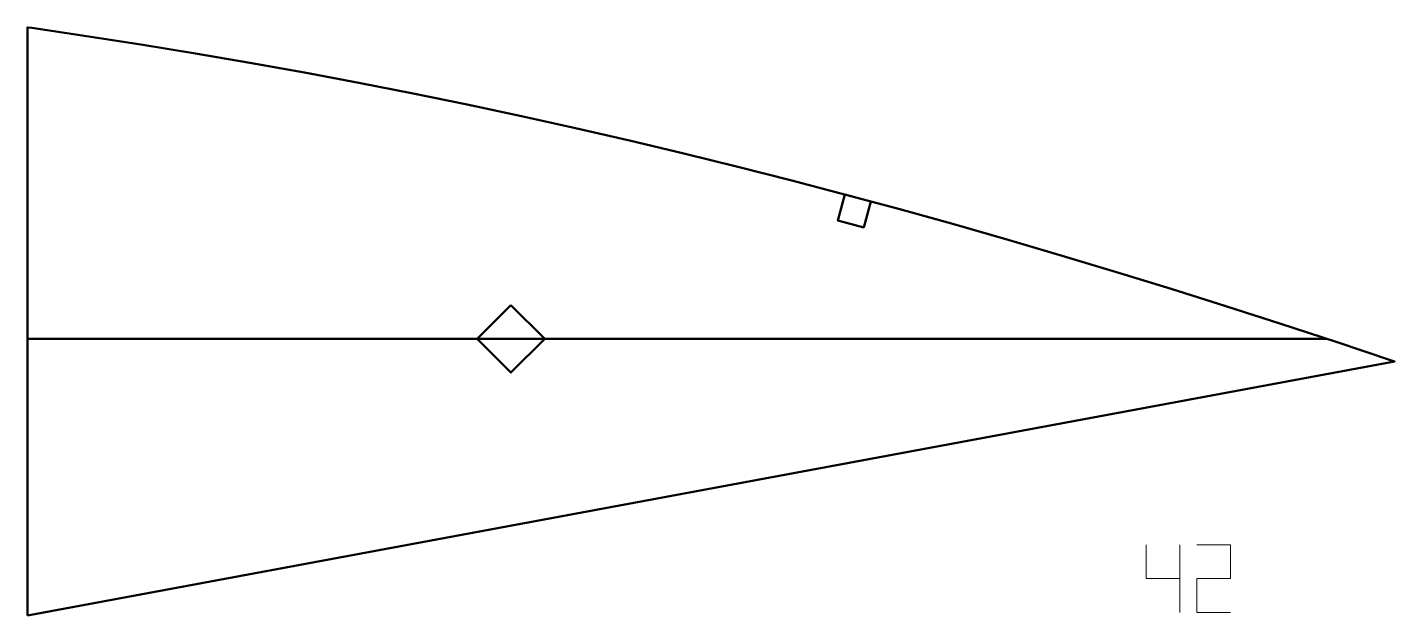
# Model space of a CAD drawing. Header units: metres. Extents: x 415 to 618, y 159 to 246.
import ezdxf

# ---------------------------------------------------------------- set-up
doc = ezdxf.new("R2010")
doc.units = ezdxf.units.M
doc.layers.add('Layer', color=1, linetype='Continuous', lineweight=50)
doc.layers.add('NumLabel', color=1, linetype='Continuous', lineweight=15)

msp = doc.modelspace()

# ---------------------------------------------------------------- linework, layer by layer
at = {"layer": 'Layer', "color": 7}
for p, q in [((415.04, 200), (607.54, 200)), ((480.67, 200), (492.67, 200))]:
    msp.add_line(p, q, dxfattribs=at)
at = {"layer": 'Layer'}
for points in [[(415.04, 159.02), (617.57, 196.67), (617.57, 196.67), (617.12, 196.82), (608.9, 199.55), (600.72, 202.23), (592.58, 204.84), (584.47, 207.39), (576.39, 209.88), (568.34, 212.3), (560.3, 214.66), (552.28, 216.96), (544.27, 219.19), (536.26, 221.35), (528.26, 223.45), (520.26, 225.49), (512.26, 227.46), (504.25, 229.36), (496.24, 231.2), (488.22, 232.98), (480.2, 234.69), (472.17, 236.33), (464.12, 237.91), (456.07, 239.43), (448.01, 240.88), (439.95, 242.27), (431.87, 243.59), (423.79, 244.84), (415.7, 246.04), (415.04, 246.13), (415.04, 159.02)], [(538.93, 216.49), (535.07, 217.53), (536.11, 221.39), (539.97, 220.35), (538.93, 216.49)], [(486.67, 205), (491.67, 200), (486.67, 195), (481.67, 200), (486.67, 205)]]:
    msp.add_lwpolyline(points, close=True, dxfattribs=at)
at = {"layer": 'NumLabel', "color": 1}
for points in [[(580.75, 169.5), (580.75, 164.5), (585.75, 164.5), (585.75, 169.5), (585.75, 159.5)], [(588.25, 169.5), (593.25, 169.5), (593.25, 164.5), (588.25, 164.5), (588.25, 159.5), (593.25, 159.5)]]:
    msp.add_lwpolyline(points, dxfattribs=at)

doc.saveas('drawing.dxf')
